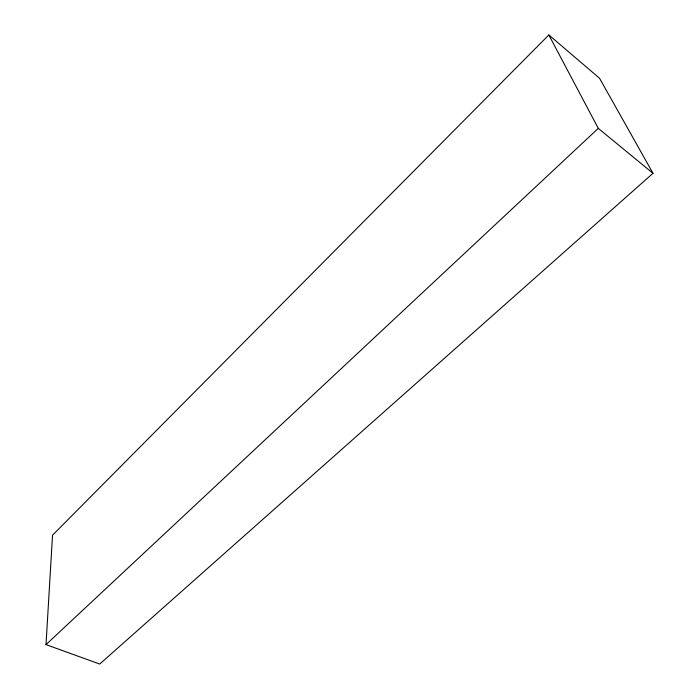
<?xml version="1.0" encoding="UTF-8"?>
<svg xmlns="http://www.w3.org/2000/svg" width="699" height="699" viewBox="0 0 699 699"><rect width="100%" height="100%" fill="white"/><g stroke="black" fill="none" stroke-linecap="round" stroke-linejoin="round"><path stroke-width="1.05" d="M46.003 644.618L52.53 535.207L548.837 34.95L599.515 78.227L652.997 173.282L99.73 664.05L46.003 644.618L598.283 128.363L548.837 34.95M598.283 128.363L652.997 173.282"/></g></svg>
